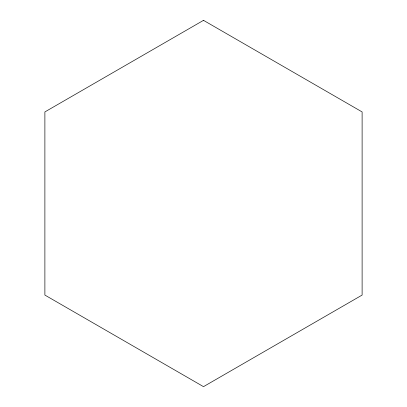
<?xml version="1.0" encoding="UTF-8"?>
<svg xmlns="http://www.w3.org/2000/svg" width="407" height="407" viewBox="0 0 407 407"><rect width="100%" height="100%" fill="white"/><g stroke="black" fill="none" stroke-linecap="round" stroke-linejoin="round"><path stroke-width="0.61" d="M203.5 20.35L44.887 111.925L44.887 295.075L203.5 386.65L362.113 295.075L362.113 111.925L203.5 20.35"/></g></svg>
